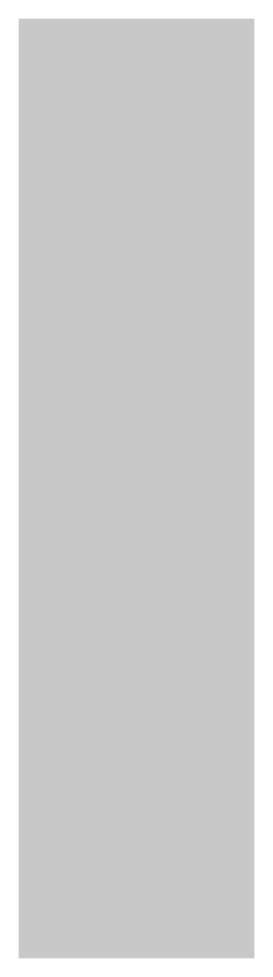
# Model space of a CAD drawing. Extents: x 0.75 to 1.25, y 1 to 3.
import ezdxf

# ---------------------------------------------------------------- set-up
doc = ezdxf.new("R2010")
doc.units = 0
doc.layers.get('0').update_dxf_attribs({"linetype": 'CONTINUOUS'})

msp = doc.modelspace()

# ---------------------------------------------------------------- linework, layer by layer
at = {"color": 0}
msp.add_trace([(0.75, 1), (1.25, 1), (0.75, 3), (1.25, 3)], dxfattribs=at)

doc.saveas('drawing.dxf')
